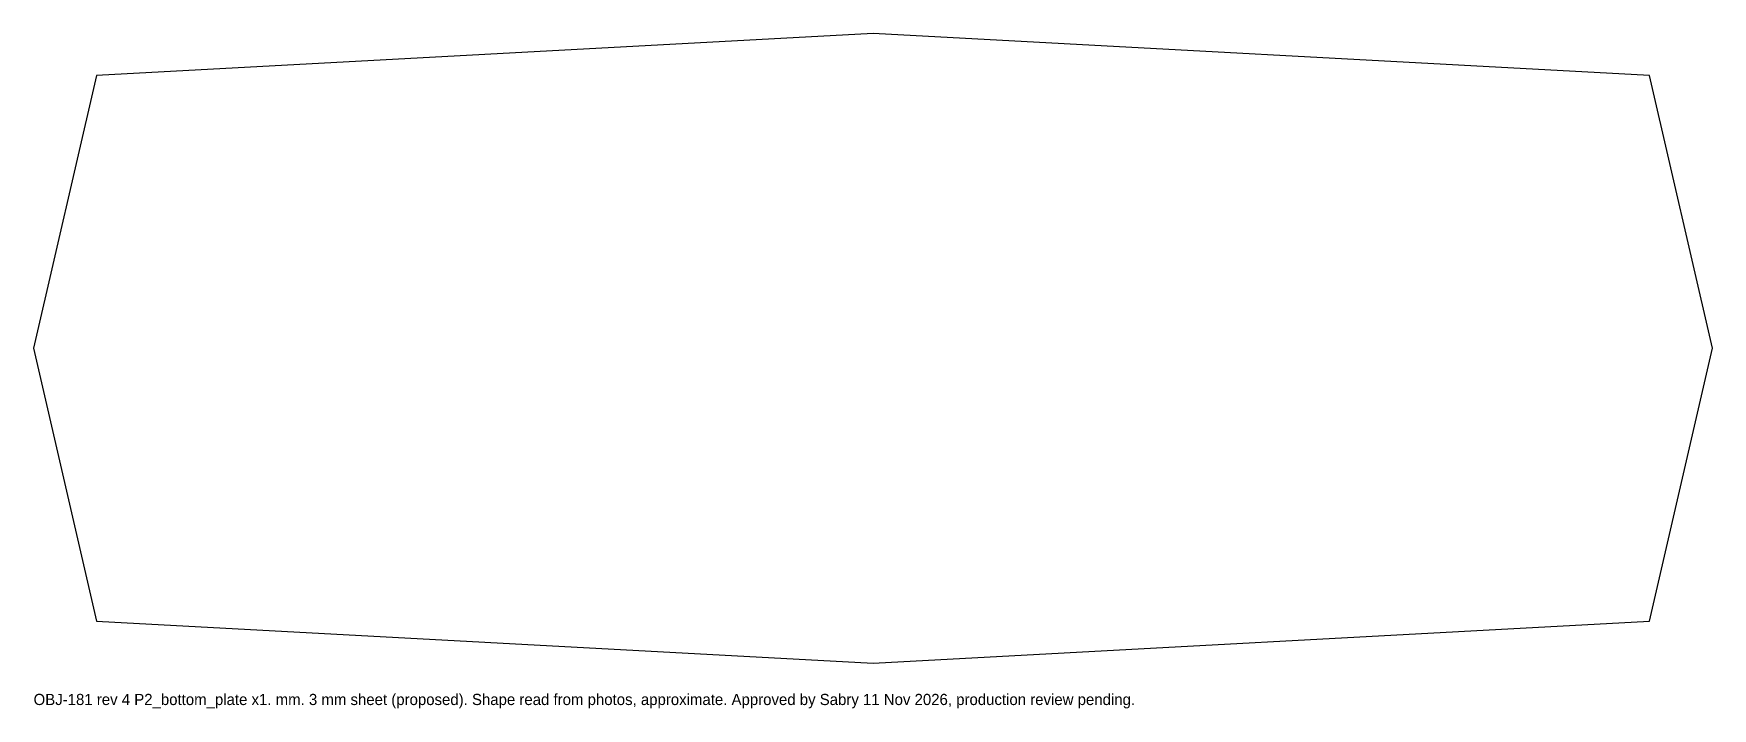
# Model space of a CAD drawing. Header units: millimetres. Extents: x 0 to 1200, y -32 to 450.
import ezdxf

# ---------------------------------------------------------------- set-up
doc = ezdxf.new("R2010")
doc.units = ezdxf.units.MM
doc.layers.add('CUT', color=7, linetype='Continuous')
doc.layers.add('NOTE', color=8, linetype='Continuous')

msp = doc.modelspace()

# ---------------------------------------------------------------- linework, layer by layer
at = {"layer": 'CUT'}
msp.add_lwpolyline([(600, 0), (1155, 30), (1200, 225), (1155, 420), (600, 450), (45, 420), (0, 225), (45, 30)], close=True, dxfattribs=at)

# ---------------------------------------------------------------- texts
at = {"layer": 'NOTE'}
msp.add_text('OBJ-181 rev 4 P2_bottom_plate x1. mm. 3 mm sheet (proposed). Shape read from photos, approximate. Approved by Sabry 11 Nov 2026, production review pending.', height=8, dxfattribs=at).set_placement((0, -30))

doc.saveas('drawing.dxf')
